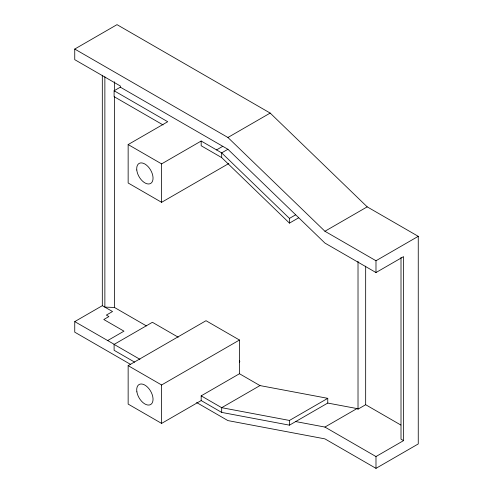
<?xml version="1.0" encoding="UTF-8"?>
<svg xmlns="http://www.w3.org/2000/svg" width="493" height="493" viewBox="0 0 493 493"><rect width="100%" height="100%" fill="white"/><g stroke="black" fill="none" stroke-linecap="round" stroke-linejoin="round"><path stroke-width="0.74" d="M239.469 362.078L239.838 361.535L239.469 360.599M295.695 421.564L324.924 427.067L375.986 456.549L403.557 440.625L403.557 256.625L375.986 272.543L324.924 243.067L227.92 149.28L120.341 87.169L120.341 85.992L74.745 59.665L74.745 49.053L117.014 24.65L270.189 113.082L367.199 206.857L418.255 236.332L418.255 443.946L375.986 468.35L324.924 438.875L227.92 420.597L196.615 402.528M163.084 124.945L114.105 96.665L114.105 90.767L120.341 87.169M228.82 163.51L161.605 202.315L128.149 182.995L128.149 144.566L167.719 121.722L114.105 90.767M128.149 144.566L161.605 163.886L201.175 141.035L221.684 152.879L289.459 218.399L289.459 223.119L298.703 217.783M74.745 49.053L227.92 137.485L270.189 113.082M216.544 149.909L222.774 146.31M227.92 149.28L221.684 152.879L221.684 157.594L289.459 223.119M74.745 321.609L102.316 305.691L112.527 311.527L106.352 315.095L108.904 316.568L103.795 319.519L123.965 331.16L107.677 340.564L74.745 321.609L74.745 332.165L130.688 364.463M289.459 218.399L295.689 214.8M134.626 362.139L114.105 350.295L114.105 344.404L152.399 322.293L178.213 337.194M227.92 137.485L324.924 231.26L367.199 206.857M128.149 365.664L206.012 320.709L239.469 340.022L239.469 373.737L201.175 395.848L201.175 400.562L161.605 423.407L128.149 404.094L128.149 365.664L161.605 384.978L239.469 340.022M324.924 231.26L375.986 260.742L418.255 236.332M201.175 400.562L221.684 412.407L289.465 425.163L327.759 403.058L327.759 398.338L259.977 385.581L221.684 407.686L201.175 395.848M221.684 412.407L221.684 407.686L289.465 420.449L327.759 398.338M324.924 427.067L356.987 408.561L358.017 409.153L365.67 404.728L400.846 425.04M146.409 325.91L114.462 307.466L104.867 307.108L104.867 76.803M327.759 403.058L356.987 408.561M221.684 157.594L201.175 145.755L201.175 141.035M239.469 373.737L259.977 385.581M107.677 340.564L114.345 344.41M114.105 344.404L139.92 359.305M403.557 440.625L401.006 439.152L401.006 257.457M375.986 260.742L375.986 272.543M375.986 456.549L375.986 468.35M365.67 266.152L365.67 404.728M358.017 261.333L358.017 409.153M289.465 420.449L289.465 425.163M161.605 163.886L161.605 202.315M161.605 384.978L161.605 423.407M114.462 81.783L114.462 91.026M114.462 96.418L114.462 307.466M102.316 75.244L102.316 305.691M136.875 391.824A11.555 6.668 60 0 0 150.303 404.716A11.555 6.668 60 0 0 147.45 387.067A11.555 6.668 60 0 0 136.875 391.824M136.777 169.999A11.555 6.668 60 0 0 149.854 183.797A11.555 6.668 60 0 0 147.999 166.529A11.555 6.668 60 0 0 136.777 169.999"/></g></svg>
